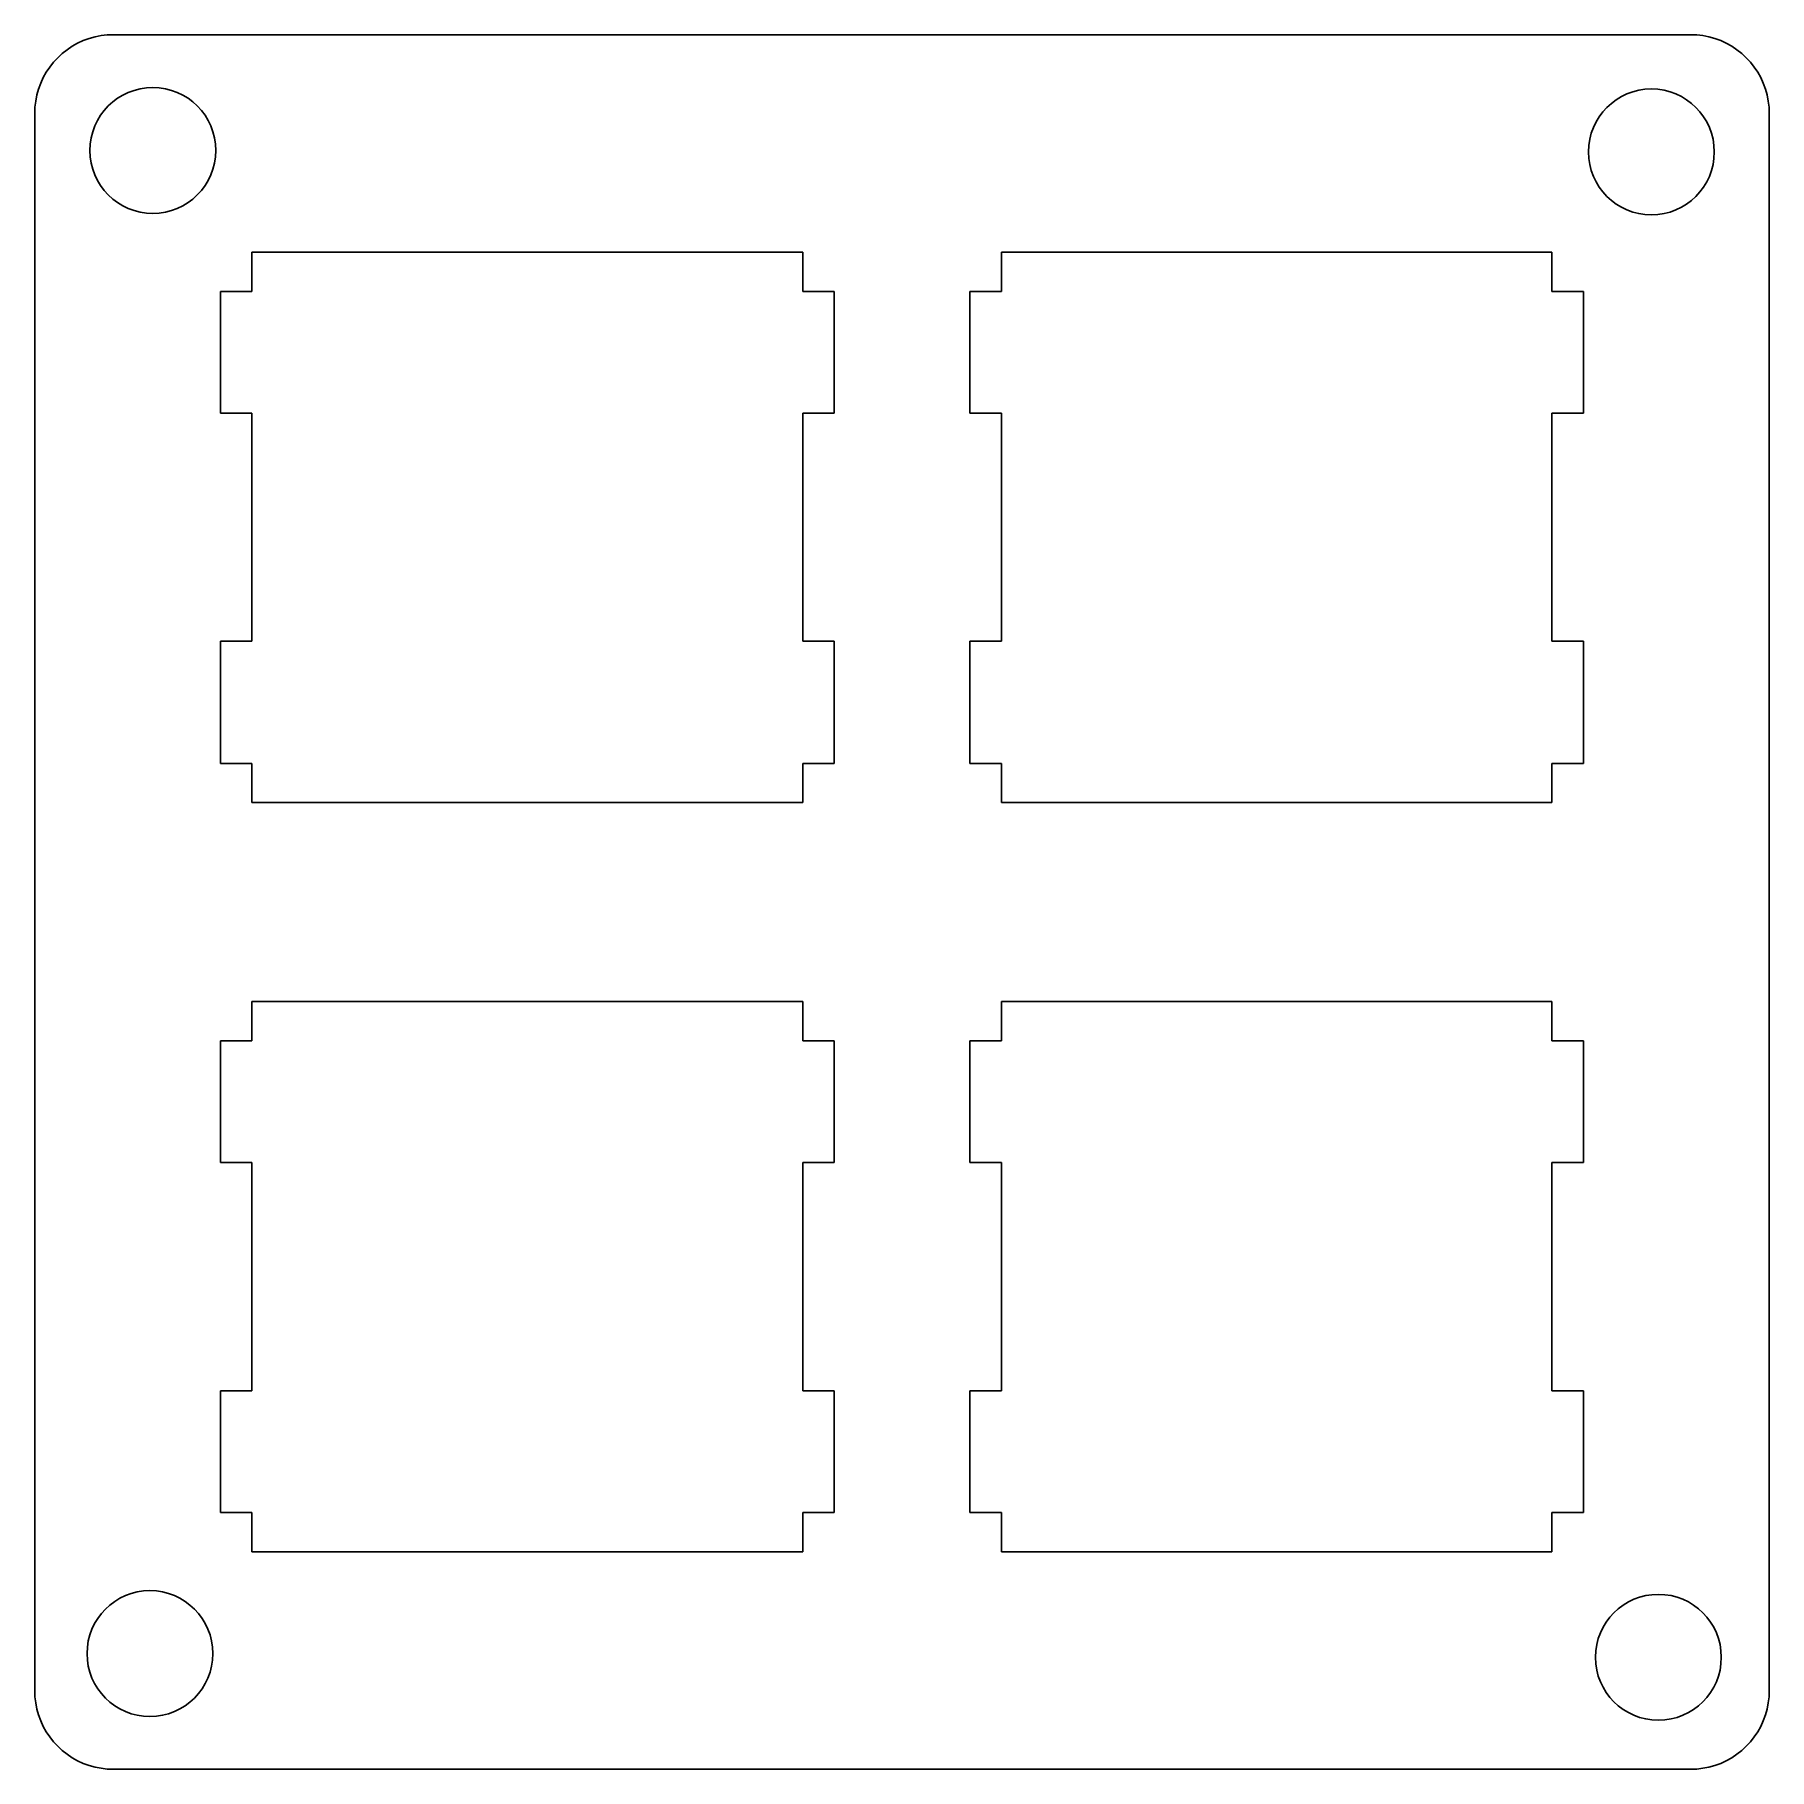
# Model space of a CAD drawing. Extents: x 0.1 to 44.2, y 0.1 to 44.2.
import ezdxf

# ---------------------------------------------------------------- set-up
doc = ezdxf.new("R2010")
doc.units = 0
doc.header["$MEASUREMENT"] = 0

msp = doc.modelspace()

# ---------------------------------------------------------------- linework, layer by layer
at = {"color": 0}
for p, q in [((1.476, 44.09), (1.627, 44.13)), ((1.627, 44.13), (1.782, 44.163)), ((1.782, 44.163), (1.938, 44.181)), ((1.938, 44.181), (2.095, 44.187)), ((2.095, 44.187), (42.195, 44.185)), ((42.195, 44.185), (42.351, 44.181)), ((42.351, 44.181), (42.508, 44.163)), ((42.508, 44.163), (42.661, 44.13)), ((42.661, 44.13), (42.814, 44.09)), ((0.679, 43.601), (0.795, 43.709)), ((0.795, 43.709), (0.919, 43.805)), ((0.919, 43.805), (1.05, 43.892)), ((1.05, 43.892), (1.186, 43.969)), ((1.186, 43.969), (1.328, 44.035)), ((1.328, 44.035), (1.476, 44.09)), ((42.814, 44.09), (42.96, 44.035)), ((42.96, 44.035), (43.102, 43.969)), ((43.102, 43.969), (43.24, 43.892)), ((43.24, 43.892), (43.371, 43.805)), ((43.371, 43.805), (43.494, 43.709)), ((43.494, 43.709), (43.609, 43.601)), ((0.311, 43.095), (0.389, 43.23)), ((0.389, 43.23), (0.475, 43.363)), ((0.475, 43.363), (0.573, 43.487)), ((0.573, 43.487), (0.679, 43.601)), ((43.609, 43.601), (43.715, 43.487)), ((43.715, 43.487), (43.813, 43.363)), ((43.813, 43.363), (43.9, 43.23)), ((43.9, 43.23), (43.977, 43.095)), ((0.15, 42.654), (0.192, 42.805)), ((0.192, 42.805), (0.247, 42.952)), ((0.247, 42.952), (0.311, 43.095)), ((43.977, 43.095), (44.042, 42.952)), ((44.042, 42.952), (44.097, 42.805)), ((44.097, 42.805), (44.14, 42.654)), ((0.095, 42.186), (0.101, 42.344)), ((0.101, 42.344), (0.119, 42.499)), ((0.119, 42.499), (0.15, 42.654)), ((44.14, 42.654), (44.17, 42.499)), ((44.17, 42.499), (44.188, 42.344)), ((44.188, 42.344), (44.195, 42.186)), ((0.094, 2.088), (0.095, 42.186)), ((44.195, 42.186), (44.195, 2.086)), ((5.618, 38.662), (5.618, 37.662)), ((19.619, 38.662), (5.618, 38.662)), ((19.619, 37.662), (19.619, 38.662)), ((24.67, 38.662), (24.67, 37.662)), ((38.669, 38.662), (24.67, 38.662)), ((38.669, 37.662), (38.669, 38.662)), ((5.618, 37.662), (4.819, 37.662)), ((4.819, 37.662), (4.819, 34.561)), ((20.42, 37.662), (19.619, 37.662)), ((20.42, 34.561), (20.42, 37.662)), ((24.67, 37.662), (23.87, 37.662)), ((23.87, 37.662), (23.87, 34.561)), ((39.47, 37.662), (38.669, 37.662)), ((39.47, 34.561), (39.47, 37.662)), ((4.819, 34.561), (5.618, 34.561)), ((5.618, 34.561), (5.618, 28.764)), ((19.619, 28.764), (19.619, 34.561)), ((19.619, 34.561), (20.42, 34.561)), ((23.87, 34.561), (24.67, 34.561)), ((24.67, 34.561), (24.67, 28.764)), ((38.669, 28.764), (38.669, 34.561)), ((38.669, 34.561), (39.47, 34.561)), ((5.618, 28.764), (4.819, 28.764)), ((4.819, 28.764), (4.819, 25.662)), ((20.42, 28.764), (19.619, 28.764)), ((20.42, 25.662), (20.42, 28.764)), ((24.67, 28.764), (23.87, 28.764)), ((23.87, 28.764), (23.87, 25.662)), ((39.47, 28.764), (38.669, 28.764)), ((39.47, 25.662), (39.47, 28.764)), ((4.819, 25.662), (5.618, 25.662)), ((5.618, 25.662), (5.618, 24.663)), ((19.619, 24.663), (19.619, 25.662)), ((19.619, 25.662), (20.42, 25.662)), ((23.87, 25.662), (24.67, 25.662)), ((24.67, 25.662), (24.67, 24.663)), ((38.669, 24.663), (38.669, 25.662)), ((38.669, 25.662), (39.47, 25.662)), ((5.618, 24.663), (19.619, 24.663)), ((24.67, 24.663), (38.669, 24.663)), ((5.618, 19.611), (5.618, 18.61)), ((19.619, 19.611), (5.618, 19.611)), ((19.619, 18.61), (19.619, 19.611)), ((24.67, 19.611), (24.67, 18.61)), ((38.669, 19.611), (24.67, 19.611)), ((38.669, 18.61), (38.669, 19.611)), ((5.618, 18.61), (4.819, 18.61)), ((4.819, 18.61), (4.819, 15.511)), ((20.42, 18.61), (19.619, 18.61)), ((20.42, 15.511), (20.42, 18.61)), ((24.67, 18.61), (23.87, 18.61)), ((23.87, 18.61), (23.87, 15.511)), ((39.47, 18.61), (38.669, 18.61)), ((39.47, 15.511), (39.47, 18.61)), ((4.819, 15.511), (5.618, 15.511)), ((5.618, 15.511), (5.618, 9.712)), ((19.619, 9.712), (19.619, 15.511)), ((19.619, 15.511), (20.42, 15.511)), ((23.87, 15.511), (24.67, 15.511)), ((24.67, 15.511), (24.67, 9.712)), ((38.669, 9.712), (38.669, 15.511)), ((38.669, 15.511), (39.47, 15.511)), ((5.618, 9.712), (4.819, 9.712)), ((4.819, 9.712), (4.819, 6.612)), ((20.42, 9.712), (19.619, 9.712)), ((20.42, 6.612), (20.42, 9.712)), ((24.67, 9.712), (23.87, 9.712)), ((23.87, 9.712), (23.87, 6.612)), ((39.47, 9.712), (38.669, 9.712)), ((39.47, 6.612), (39.47, 9.712)), ((4.819, 6.612), (5.618, 6.612)), ((5.618, 6.612), (5.618, 5.613)), ((19.619, 5.613), (19.619, 6.612)), ((19.619, 6.612), (20.42, 6.612)), ((23.87, 6.612), (24.67, 6.612)), ((24.67, 6.612), (24.67, 5.613)), ((38.669, 5.613), (38.669, 6.612)), ((38.669, 6.612), (39.47, 6.612)), ((5.618, 5.613), (19.619, 5.613)), ((24.67, 5.613), (38.669, 5.613)), ((0.101, 1.929), (0.094, 2.088)), ((0.119, 1.774), (0.101, 1.929)), ((0.15, 1.619), (0.119, 1.774)), ((44.17, 1.774), (44.14, 1.619)), ((44.188, 1.929), (44.17, 1.774)), ((44.195, 2.086), (44.188, 1.929)), ((0.192, 1.468), (0.15, 1.619)), ((0.247, 1.322), (0.192, 1.468)), ((44.097, 1.468), (44.042, 1.322)), ((44.14, 1.619), (44.097, 1.468)), ((0.311, 1.178), (0.247, 1.322)), ((0.389, 1.042), (0.311, 1.178)), ((0.475, 0.911), (0.389, 1.042)), ((0.573, 0.788), (0.475, 0.911)), ((43.813, 0.911), (43.715, 0.788)), ((43.9, 1.042), (43.813, 0.911)), ((43.977, 1.178), (43.9, 1.042)), ((44.042, 1.322), (43.977, 1.178)), ((0.679, 0.672), (0.573, 0.788)), ((0.795, 0.566), (0.679, 0.672)), ((0.919, 0.469), (0.795, 0.566)), ((1.05, 0.382), (0.919, 0.469)), ((43.371, 0.469), (43.24, 0.382)), ((43.494, 0.566), (43.371, 0.469)), ((43.609, 0.672), (43.494, 0.566)), ((43.715, 0.788), (43.609, 0.672)), ((1.186, 0.305), (1.05, 0.382)), ((1.328, 0.238), (1.186, 0.305)), ((1.476, 0.185), (1.328, 0.238)), ((1.627, 0.142), (1.476, 0.185)), ((1.782, 0.112), (1.627, 0.142)), ((1.938, 0.092), (1.782, 0.112)), ((2.095, 0.087), (1.938, 0.092)), ((42.194, 0.087), (2.095, 0.087)), ((42.351, 0.092), (42.194, 0.087)), ((42.508, 0.112), (42.351, 0.092)), ((42.661, 0.142), (42.508, 0.112)), ((42.814, 0.185), (42.661, 0.142)), ((42.96, 0.238), (42.814, 0.185)), ((43.102, 0.305), (42.96, 0.238)), ((43.24, 0.382), (43.102, 0.305))]:
    msp.add_line(p, q, dxfattribs=at)
at = {"linetype": 'ByBlock'}
for centre in [(3.097, 41.244), (41.197, 41.207), (3.024, 3.029), (41.374, 2.934)]:
    msp.add_circle(centre, 1.6, dxfattribs=at)

doc.saveas('drawing.dxf')
